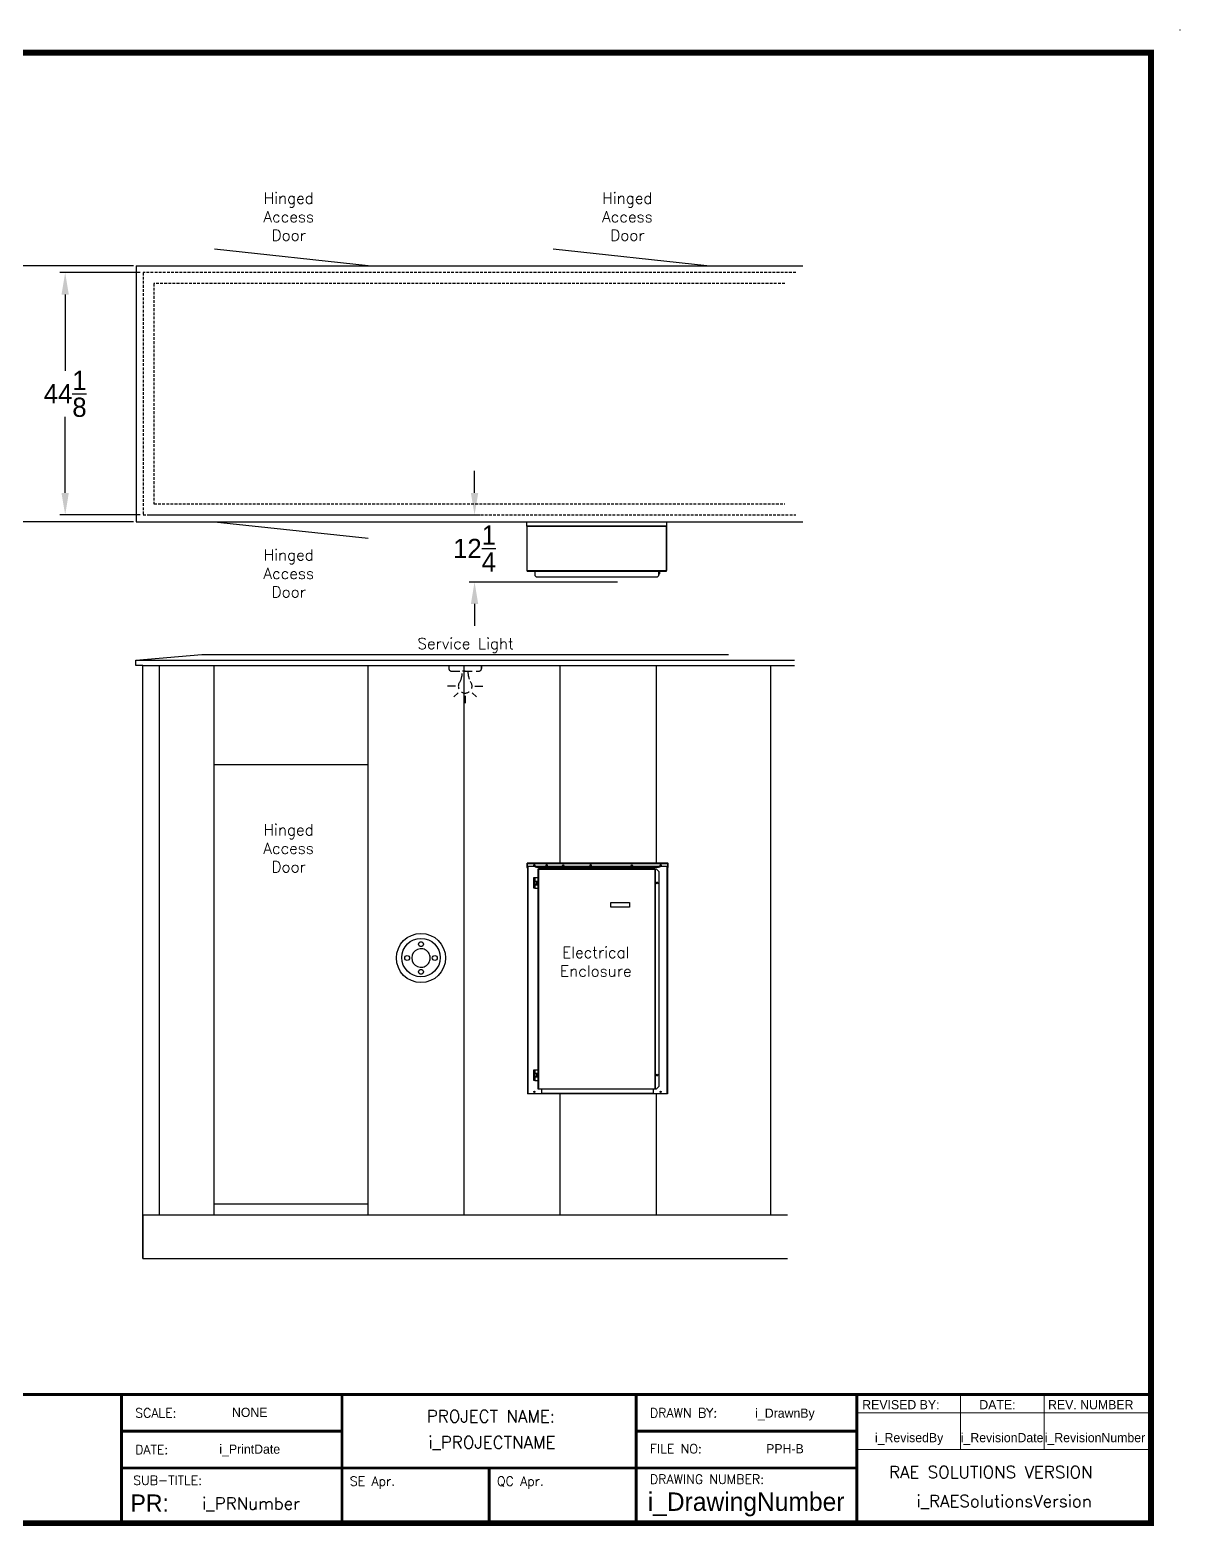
# Model space of a CAD drawing. Header units: inches. Extents: x 2163 to 2605, y 1222 to 1501.
# Drawn here: x 2395.3 to 2604.7, y 1228.3 to 1500.7 of the extents above; entities that cross this region are included whole.
import ezdxf
from ezdxf.enums import TextEntityAlignment as Align

# ---------------------------------------------------------------- set-up
doc = ezdxf.new("R2010")
doc.units = ezdxf.units.IN
doc.header["$MEASUREMENT"] = 0
doc.header["$PDSIZE"] = -1
doc.linetypes.add('HIDDENX2', pattern=[0.75, 0.5, -0.25])
doc.styles.add('SIMPLEX', font='SIMPLEX')
doc.styles.add('TCF_DIMENSION', font='simplex.shx')
doc.dimstyles.new('General Dimension', dxfattribs={"dimtxt": 3.5, "dimasz": 4, "dimexe": 1, "dimexo": 0.5, "dimgap": 0.09, "dimtad": 0, "dimtih": 1, "dimtoh": 1, "dimdec": 3, "dimzin": 0, "dimdsep": 46, "dimlunit": 5, "dimtxsty": 'Standard', "dimcen": 0.09, "dimadec": 0, "dimazin": 0, "dimtfac": 1, "dimtdec": 3, "dimtofl": 0, "dimtmove": 0, "dimatfit": 3, "dimfxl": 1, "dimtolj": 1, "dimtzin": 0, "dimarcsym": 0})

# ---------------------------------------------------------------- blocks, each defined once
blk = doc.blocks.new('*D48')
at = {"color": 0, "lineweight": -2}
for p, q in [((2476.22, 1416.4), (2476.22, 1420.4)), ((2417.16, 1412.4), (2477.22, 1412.4)), ((2502.25, 1400.18), (2475.22, 1400.18)), ((2476.22, 1396.18), (2476.22, 1392.18))]:
    blk.add_line(p, q, dxfattribs=at)
at = {"color": 0}
for points in [[(2475.55, 1416.4), (2476.89, 1416.4), (2476.22, 1412.4)], [(2475.55, 1396.18), (2476.89, 1396.18), (2476.22, 1400.18)]]:
    blk.add_solid(points, dxfattribs=at)
at = {"layer": 'Defpoints', "color": 0}
for p in [(2416.66, 1412.4), (2476.22, 1400.18), (2502.75, 1400.18)]:
    blk.add_point(p, dxfattribs=at)
at = {"color": 0, "insert": (2476.22, 1406.29), "char_height": 3.5, "attachment_point": 5}
blk.add_mtext('\\A1;12{\\H1x;\\S1/4;}', dxfattribs=at)
blk = doc.blocks.new('*D49')
at = {"color": 0, "lineweight": -2}
for p, q in [((2415.35, 1456.52), (2400.68, 1456.52)), ((2401.68, 1452.52), (2401.68, 1438.63)), ((2401.68, 1416.4), (2401.68, 1430.29)), ((2415.35, 1412.4), (2400.68, 1412.4))]:
    blk.add_line(p, q, dxfattribs=at)
at = {"color": 0}
for points in [[(2401.01, 1452.52), (2402.34, 1452.52), (2401.68, 1456.52)], [(2401.01, 1416.4), (2402.34, 1416.4), (2401.68, 1412.4)]]:
    blk.add_solid(points, dxfattribs=at)
at = {"layer": 'Defpoints', "color": 0}
for p in [(2415.85, 1456.52), (2401.68, 1412.4), (2415.85, 1412.4)]:
    blk.add_point(p, dxfattribs=at)
at = {"color": 0, "insert": (2401.68, 1434.46), "char_height": 3.5, "attachment_point": 5}
blk.add_mtext('\\A1;44{\\H1x;\\S1/8;}', dxfattribs=at)
blk = doc.blocks.new('*D50')
at = {"color": 0, "lineweight": -2}
for p, q in [((2414.1, 1457.77), (2385.29, 1457.77)), ((2386.29, 1453.77), (2386.29, 1438.63)), ((2386.29, 1415.15), (2386.29, 1430.29)), ((2414.1, 1411.15), (2385.29, 1411.15))]:
    blk.add_line(p, q, dxfattribs=at)
at = {"color": 0}
for points in [[(2385.63, 1453.77), (2386.96, 1453.77), (2386.29, 1457.77)], [(2385.63, 1415.15), (2386.96, 1415.15), (2386.29, 1411.15)]]:
    blk.add_solid(points, dxfattribs=at)
at = {"layer": 'Defpoints', "color": 0}
for p in [(2414.6, 1457.77), (2386.29, 1411.15), (2414.6, 1411.15)]:
    blk.add_point(p, dxfattribs=at)
at = {"color": 0, "insert": (2386.29, 1434.46), "char_height": 3.5, "attachment_point": 5}
blk.add_mtext('\\A1;46{\\H1x;\\S5/8;}', dxfattribs=at)

msp = doc.modelspace()

# ---------------------------------------------------------------- linework, layer by layer
at = {"color": 0}
for p, q in [((2456.8514, 1457.7727), (2428.8514, 1460.7727)), ((2518.5155, 1457.7727), (2490.5155, 1460.7727)), ((2414.6014, 1457.7727), (2414.6014, 1411.1477)), ((2414.6014, 1457.7727), (2535.9764, 1457.7727)), ((2414.6014, 1411.1477), (2535.9764, 1411.1477)), ((2428.8514, 1411.1477), (2456.8514, 1408.1477)), ((2485.7488, 1410.322), (2485.7488, 1411.1477)), ((2511.2176, 1410.322), (2511.2176, 1411.1477)), ((2414.5745, 1385.9578), (2426.5745, 1386.9578)), ((2414.5745, 1385.9578), (2426.5745, 1386.9578)), ((2426.5745, 1386.9578), (2522.4495, 1386.9578)), ((2414.5745, 1384.9578), (2414.5745, 1385.9578)), ((2414.5745, 1385.9578), (2426.5745, 1385.9578)), ((2414.5745, 1384.9578), (2414.5745, 1385.9578)), ((2414.5745, 1385.9578), (2534.4495, 1385.9578)), ((2414.5745, 1385.9578), (2426.5745, 1385.9578)), ((2415.8245, 1384.9578), (2414.5745, 1384.9578)), ((2415.8245, 1384.9578), (2414.5745, 1384.9578)), ((2415.8245, 1276.9578), (2415.8245, 1384.9578)), ((2415.8245, 1278.9578), (2415.8245, 1384.9578)), ((2415.8245, 1384.9578), (2534.4495, 1384.9578)), ((2418.8245, 1284.9578), (2418.8245, 1384.9578)), ((2418.8245, 1284.9578), (2418.8245, 1384.9578)), ((2428.8245, 1284.9578), (2428.8245, 1384.9578)), ((2428.8245, 1284.9578), (2428.8245, 1384.9578)), ((2456.8245, 1284.9578), (2456.8245, 1384.9578)), ((2456.8245, 1284.9578), (2456.8245, 1384.9578)), ((2474.3245, 1284.9578), (2474.3245, 1384.9578)), ((2474.3245, 1284.9578), (2474.3245, 1384.9578)), ((2491.8245, 1348.9578), (2491.8245, 1384.9578)), ((2491.8245, 1348.9578), (2491.8245, 1384.9578)), ((2509.3245, 1348.9578), (2509.3245, 1384.9578)), ((2509.3245, 1348.9578), (2509.3245, 1384.9578)), ((2530.1995, 1284.9578), (2530.1995, 1384.9578)), ((2428.8245, 1366.9578), (2456.8245, 1366.9578)), ((2428.8245, 1366.9578), (2456.8245, 1366.9578)), ((2491.8245, 1284.9578), (2491.8245, 1306.9578)), ((2509.3245, 1284.9578), (2509.3245, 1306.9578)), ((2509.3245, 1284.9578), (2509.3245, 1306.9578)), ((2491.8245, 1284.9578), (2491.8245, 1294.9578)), ((2428.8245, 1286.9578), (2456.8245, 1286.9578))]:
    msp.add_line(p, q, dxfattribs=at)
at = {"color": 0, "linetype": 'HIDDENX2'}
for p, q in [((2415.8514, 1456.5227), (2415.8514, 1412.3977)), ((2534.7264, 1456.5227), (2415.8514, 1456.5227)), ((2415.8514, 1456.5227), (2415.8514, 1412.3977)), ((2534.7264, 1456.5227), (2415.8514, 1456.5227)), ((2417.8514, 1454.5227), (2417.8514, 1414.3977)), ((2532.7264, 1454.5227), (2417.8514, 1454.5227)), ((2417.8514, 1454.5227), (2417.8514, 1414.3977)), ((2532.7264, 1454.5227), (2417.8514, 1454.5227)), ((2417.8514, 1414.3977), (2532.7264, 1414.3977)), ((2417.8514, 1414.3977), (2532.7264, 1414.3977)), ((2415.8514, 1412.3977), (2534.7264, 1412.3977)), ((2415.8514, 1412.3977), (2534.7264, 1412.3977)), ((2451.8514, 1412.3977), (2452.8514, 1412.3977)), ((2451.8514, 1412.3977), (2452.8514, 1412.3977))]:
    msp.add_line(p, q, dxfattribs=at)
at = {"color": 0, "linetype": 'Continuous'}
for p, q in [((2485.8245, 1410.322), (2485.7488, 1410.322)), ((2485.7488, 1410.322), (2485.7488, 1402.2547)), ((2485.8245, 1410.322), (2485.7488, 1410.322)), ((2485.7488, 1410.322), (2485.7488, 1402.2547)), ((2485.8245, 1410.3977), (2511.1419, 1410.3977)), ((2485.8245, 1410.322), (2485.8245, 1410.3977)), ((2485.8245, 1410.3977), (2511.1419, 1410.3977)), ((2485.8245, 1410.322), (2485.8245, 1410.3977)), ((2485.8245, 1410.322), (2511.1419, 1410.322)), ((2485.8245, 1402.2547), (2485.8245, 1410.322)), ((2485.8245, 1410.322), (2511.1419, 1410.322)), ((2485.8245, 1402.2547), (2485.8245, 1410.322)), ((2511.1419, 1402.2547), (2511.1419, 1410.322)), ((2511.1419, 1402.2547), (2511.1419, 1410.322)), ((2511.2176, 1402.2547), (2511.2176, 1410.322)), ((2511.2176, 1402.2547), (2511.2176, 1410.322)), ((2485.7488, 1402.2547), (2485.8245, 1402.2547)), ((2485.7488, 1402.2547), (2485.8245, 1402.2547)), ((2485.8245, 1402.2547), (2511.1419, 1402.2547)), ((2485.8245, 1402.179), (2485.8245, 1402.2547)), ((2485.8245, 1402.2547), (2511.1419, 1402.2547)), ((2485.8245, 1402.179), (2485.8245, 1402.2547)), ((2485.8245, 1402.179), (2511.1419, 1402.179)), ((2485.8245, 1402.179), (2511.1419, 1402.179)), ((2487.262, 1402.178), (2487.262, 1402.179)), ((2487.262, 1402.178), (2487.262, 1402.179)), ((2509.7044, 1402.178), (2487.262, 1402.178)), ((2487.262, 1401.2826), (2487.262, 1402.178)), ((2509.7044, 1402.178), (2487.262, 1402.178)), ((2487.262, 1401.2826), (2487.262, 1402.178)), ((2487.262, 1401.2826), (2487.515, 1401.0328)), ((2487.262, 1401.2826), (2487.515, 1401.0328)), ((2509.4514, 1401.0328), (2487.515, 1401.0328)), ((2509.4514, 1401.0328), (2487.515, 1401.0328)), ((2509.4514, 1401.0328), (2509.7044, 1401.2826)), ((2509.4514, 1401.0328), (2509.7044, 1401.2826)), ((2509.7044, 1402.179), (2509.7044, 1402.178)), ((2509.7044, 1402.179), (2509.7044, 1402.178)), ((2509.7044, 1402.178), (2509.7044, 1401.2826)), ((2509.7044, 1402.178), (2509.7044, 1401.2826)), ((2509.7985, 1401.5633), (2509.7044, 1401.5633)), ((2509.7985, 1401.5633), (2509.7044, 1401.5633)), ((2509.9235, 1401.6883), (2509.7985, 1401.5633)), ((2509.9235, 1401.6883), (2509.7985, 1401.5633)), ((2509.8129, 1402.179), (2509.9235, 1402.0683)), ((2509.8129, 1402.179), (2509.9235, 1402.0683)), ((2509.9235, 1402.0683), (2509.9235, 1402.179)), ((2509.9235, 1402.0683), (2509.9235, 1402.179)), ((2509.9235, 1402.0683), (2509.9235, 1401.6883)), ((2509.9235, 1402.0683), (2509.9235, 1401.6883)), ((2511.1419, 1402.2547), (2511.2176, 1402.2547)), ((2511.1419, 1402.179), (2511.1419, 1402.2547)), ((2511.1419, 1402.2547), (2511.2176, 1402.2547)), ((2511.1419, 1402.179), (2511.1419, 1402.2547)), ((2485.8235, 1348.8821), (2485.7488, 1348.8821)), ((2485.7488, 1348.8821), (2485.7488, 1348.2078)), ((2485.8235, 1348.8821), (2485.7488, 1348.8821)), ((2485.7488, 1348.8821), (2485.7488, 1348.2078)), ((2485.8235, 1348.8821), (2485.8235, 1348.2078)), ((2485.8235, 1348.8821), (2485.8235, 1348.2078)), ((2511.3919, 1348.9578), (2485.8245, 1348.9578)), ((2485.8245, 1348.8821), (2485.8245, 1348.9578)), ((2511.3919, 1348.9578), (2485.8245, 1348.9578)), ((2485.8245, 1348.8821), (2485.8245, 1348.9578)), ((2511.3919, 1348.8821), (2485.8245, 1348.8821)), ((2485.8245, 1348.345), (2485.8245, 1348.8821)), ((2511.3919, 1348.8821), (2485.8245, 1348.8821)), ((2485.8245, 1348.345), (2485.8245, 1348.8821)), ((2511.3919, 1348.8821), (2511.3919, 1348.9578)), ((2511.3919, 1348.8821), (2511.3919, 1348.9578)), ((2511.3919, 1348.345), (2511.3919, 1348.8821)), ((2511.3919, 1348.345), (2511.3919, 1348.8821)), ((2511.3929, 1348.8821), (2511.4676, 1348.8821)), ((2511.3929, 1348.2078), (2511.3929, 1348.8821)), ((2511.3929, 1348.8821), (2511.4676, 1348.8821)), ((2511.3929, 1348.2078), (2511.3929, 1348.8821)), ((2511.4676, 1348.2078), (2511.4676, 1348.8821)), ((2511.4676, 1348.2078), (2511.4676, 1348.8821)), ((2485.7488, 1348.2078), (2485.8235, 1348.2078)), ((2485.7488, 1348.2078), (2485.8235, 1348.2078)), ((2487.262, 1348.345), (2485.8245, 1348.345)), ((2485.8245, 1348.345), (2485.8245, 1348.2078)), ((2487.262, 1348.345), (2485.8245, 1348.345)), ((2485.8245, 1348.345), (2485.8245, 1348.2078)), ((2485.8582, 1348.2078), (2485.8245, 1348.2078)), ((2485.8582, 1348.2078), (2485.8245, 1348.2078)), ((2485.8582, 1348.345), (2485.8582, 1306.9578)), ((2485.8582, 1348.345), (2485.8582, 1306.9578)), ((2485.9339, 1348.345), (2485.9339, 1306.9578)), ((2485.9339, 1348.345), (2485.9339, 1306.9578)), ((2487.0429, 1345.7254), (2487.0429, 1346.3554)), ((2487.0429, 1346.3554), (2487.1679, 1346.3554)), ((2487.0429, 1345.7254), (2487.0429, 1346.3554)), ((2487.0429, 1346.3554), (2487.1679, 1346.3554)), ((2487.1679, 1346.3554), (2487.1679, 1345.7254)), ((2487.1679, 1346.3554), (2487.7679, 1346.3554)), ((2487.1679, 1346.3554), (2487.1679, 1345.7254)), ((2487.1679, 1346.3554), (2487.7679, 1346.3554)), ((2509.9544, 1348.345), (2487.262, 1348.345)), ((2487.262, 1348.345), (2487.262, 1348.344)), ((2509.9544, 1348.345), (2487.262, 1348.345)), ((2487.262, 1348.345), (2487.262, 1348.344)), ((2487.262, 1348.344), (2487.262, 1348.3049)), ((2487.262, 1348.344), (2509.9544, 1348.344)), ((2487.262, 1348.344), (2487.262, 1348.3049)), ((2487.262, 1348.344), (2509.9544, 1348.344)), ((2487.515, 1348.294), (2487.262, 1348.3049)), ((2487.262, 1348.3049), (2487.262, 1348.2303)), ((2487.515, 1348.294), (2487.262, 1348.3049)), ((2487.262, 1348.3049), (2487.262, 1348.2303)), ((2487.515, 1348.2194), (2487.262, 1348.2303)), ((2487.515, 1348.2194), (2487.262, 1348.2303)), ((2487.515, 1348.294), (2509.7014, 1348.294)), ((2487.515, 1348.294), (2487.515, 1348.2194)), ((2487.515, 1348.294), (2509.7014, 1348.294)), ((2487.515, 1348.294), (2487.515, 1348.2194)), ((2487.515, 1348.2194), (2509.7014, 1348.2194)), ((2487.515, 1348.2194), (2509.7014, 1348.2194)), ((2487.7679, 1347.9072), (2487.7679, 1307.8711)), ((2487.7679, 1347.9072), (2487.8436, 1347.9072)), ((2487.7679, 1347.9072), (2487.7679, 1307.8711)), ((2487.7679, 1347.9072), (2487.8436, 1347.9072)), ((2487.8436, 1347.9829), (2509.0291, 1347.9829)), ((2487.8436, 1347.9072), (2487.8436, 1347.9829)), ((2487.8436, 1347.9829), (2509.0291, 1347.9829)), ((2487.8436, 1347.9072), (2487.8436, 1347.9829)), ((2487.8436, 1347.9072), (2487.8436, 1307.8711)), ((2487.8436, 1347.9072), (2509.0291, 1347.9072)), ((2487.8436, 1347.9072), (2487.8436, 1307.8711)), ((2487.8436, 1347.9072), (2509.0291, 1347.9072)), ((2488.4075, 1348.2194), (2488.4075, 1347.9829)), ((2488.4075, 1348.2194), (2488.4075, 1347.9829)), ((2508.8089, 1347.9829), (2508.8089, 1348.2194)), ((2508.8089, 1347.9829), (2508.8089, 1348.2194)), ((2509.0291, 1347.9829), (2509.0291, 1347.9072)), ((2509.0291, 1347.9829), (2509.0291, 1347.9072)), ((2509.0291, 1347.9072), (2509.0291, 1307.8711)), ((2509.0291, 1347.9072), (2509.1048, 1347.9072)), ((2509.0291, 1347.9072), (2509.0291, 1307.8711)), ((2509.0291, 1347.9072), (2509.1048, 1347.9072)), ((2509.1048, 1347.9072), (2509.1048, 1307.8711)), ((2509.1058, 1347.9072), (2509.1048, 1347.9072)), ((2509.1048, 1347.9072), (2509.1048, 1307.8711)), ((2509.1058, 1347.9072), (2509.1048, 1347.9072)), ((2509.1058, 1307.8711), (2509.1058, 1347.9072)), ((2509.3426, 1347.9072), (2509.1058, 1347.9072)), ((2509.1058, 1307.8711), (2509.1058, 1347.9072)), ((2509.3426, 1347.9072), (2509.1058, 1347.9072)), ((2509.3426, 1347.9072), (2509.8426, 1347.4072)), ((2509.3426, 1347.9072), (2509.8426, 1347.4072)), ((2509.9544, 1348.3049), (2509.7014, 1348.294)), ((2509.9544, 1348.3049), (2509.7014, 1348.294)), ((2509.7014, 1348.294), (2509.7014, 1348.2194)), ((2509.7014, 1348.294), (2509.7014, 1348.2194)), ((2509.9544, 1348.2303), (2509.7014, 1348.2194)), ((2509.9544, 1348.2303), (2509.7014, 1348.2194)), ((2509.8426, 1308.3711), (2509.8426, 1347.4072)), ((2509.8426, 1308.3711), (2509.8426, 1347.4072)), ((2509.9544, 1348.344), (2509.9544, 1348.345)), ((2511.3919, 1348.345), (2509.9544, 1348.345)), ((2509.9544, 1348.344), (2509.9544, 1348.345)), ((2511.3919, 1348.345), (2509.9544, 1348.345)), ((2509.9544, 1348.3049), (2509.9544, 1348.344)), ((2509.9544, 1348.3049), (2509.9544, 1348.344)), ((2509.9544, 1348.3049), (2509.9544, 1348.2303)), ((2509.9544, 1348.3049), (2509.9544, 1348.2303)), ((2511.2825, 1306.9578), (2511.2825, 1348.345)), ((2511.2825, 1306.9578), (2511.2825, 1348.345)), ((2511.3582, 1348.345), (2511.3582, 1306.9578)), ((2511.3582, 1348.345), (2511.3582, 1306.9578)), ((2511.3919, 1348.2078), (2511.3582, 1348.2078)), ((2511.3919, 1348.2078), (2511.3582, 1348.2078)), ((2511.3919, 1348.345), (2511.3919, 1348.2078)), ((2511.3919, 1348.345), (2511.3919, 1348.2078)), ((2511.4676, 1348.2078), (2511.3929, 1348.2078)), ((2511.4676, 1348.2078), (2511.3929, 1348.2078)), ((2487.1679, 1345.7254), (2487.0429, 1345.7254)), ((2487.1679, 1345.7254), (2487.0429, 1345.7254)), ((2487.0429, 1345.0742), (2487.0429, 1345.7042)), ((2487.0429, 1345.7042), (2487.1679, 1345.7042)), ((2487.0429, 1345.0742), (2487.0429, 1345.7042)), ((2487.0429, 1345.7042), (2487.1679, 1345.7042)), ((2487.1679, 1345.0742), (2487.0429, 1345.0742)), ((2487.1679, 1345.0742), (2487.0429, 1345.0742)), ((2487.0429, 1344.4229), (2487.0429, 1345.0529)), ((2487.0429, 1345.0529), (2487.1679, 1345.0529)), ((2487.0429, 1344.4229), (2487.0429, 1345.0529)), ((2487.0429, 1345.0529), (2487.1679, 1345.0529)), ((2487.1679, 1344.4229), (2487.0429, 1344.4229)), ((2487.1679, 1344.4229), (2487.0429, 1344.4229)), ((2487.1679, 1345.7254), (2487.7679, 1345.7254)), ((2487.1679, 1345.7254), (2487.7679, 1345.7254)), ((2487.1679, 1345.7042), (2487.1679, 1345.0742)), ((2487.1679, 1345.7042), (2487.5479, 1345.7042)), ((2487.1679, 1345.7042), (2487.1679, 1345.0742)), ((2487.1679, 1345.7042), (2487.5479, 1345.7042)), ((2487.5479, 1345.0742), (2487.1679, 1345.0742)), ((2487.5479, 1345.0742), (2487.1679, 1345.0742)), ((2487.1679, 1345.0529), (2487.1679, 1344.4229)), ((2487.1679, 1345.0529), (2487.7679, 1345.0529)), ((2487.1679, 1345.0529), (2487.1679, 1344.4229)), ((2487.1679, 1345.0529), (2487.7679, 1345.0529)), ((2487.1679, 1344.4229), (2487.7679, 1344.4229)), ((2487.1679, 1344.4229), (2487.7679, 1344.4229)), ((2487.2004, 1345.7254), (2487.2004, 1345.7042)), ((2487.2004, 1345.7254), (2487.2004, 1345.7042)), ((2487.2004, 1345.0742), (2487.2004, 1345.0529)), ((2487.2004, 1345.0742), (2487.2004, 1345.0529)), ((2487.5154, 1345.7042), (2487.5154, 1345.7254)), ((2487.5154, 1345.7042), (2487.5154, 1345.7254)), ((2487.5154, 1345.0529), (2487.5154, 1345.0742)), ((2487.5154, 1345.0529), (2487.5154, 1345.0742)), ((2487.5479, 1345.0742), (2487.5479, 1345.7042)), ((2487.5479, 1345.7042), (2487.6729, 1345.7042)), ((2487.5479, 1345.0742), (2487.5479, 1345.7042)), ((2487.5479, 1345.7042), (2487.6729, 1345.7042)), ((2487.6729, 1345.0742), (2487.5479, 1345.0742)), ((2487.6729, 1345.0742), (2487.5479, 1345.0742)), ((2487.6729, 1345.7042), (2487.6729, 1345.0742)), ((2487.6729, 1345.7042), (2487.6729, 1345.0742)), ((2487.0429, 1310.7254), (2487.0429, 1311.3554)), ((2487.0429, 1311.3554), (2487.1679, 1311.3554)), ((2487.0429, 1310.7254), (2487.0429, 1311.3554)), ((2487.0429, 1311.3554), (2487.1679, 1311.3554)), ((2487.1679, 1310.7254), (2487.0429, 1310.7254)), ((2487.1679, 1310.7254), (2487.0429, 1310.7254)), ((2487.0429, 1310.0742), (2487.0429, 1310.7042)), ((2487.0429, 1310.7042), (2487.1679, 1310.7042)), ((2487.0429, 1310.0742), (2487.0429, 1310.7042)), ((2487.0429, 1310.7042), (2487.1679, 1310.7042)), ((2487.1679, 1311.3554), (2487.1679, 1310.7254)), ((2487.1679, 1311.3554), (2487.7679, 1311.3554)), ((2487.1679, 1311.3554), (2487.1679, 1310.7254)), ((2487.1679, 1311.3554), (2487.7679, 1311.3554)), ((2487.1679, 1310.7254), (2487.7679, 1310.7254)), ((2487.1679, 1310.7254), (2487.7679, 1310.7254)), ((2487.1679, 1310.7042), (2487.1679, 1310.0742)), ((2487.1679, 1310.7042), (2487.5479, 1310.7042)), ((2487.1679, 1310.7042), (2487.1679, 1310.0742)), ((2487.1679, 1310.7042), (2487.5479, 1310.7042)), ((2487.2004, 1310.7254), (2487.2004, 1310.7042)), ((2487.2004, 1310.7254), (2487.2004, 1310.7042)), ((2487.5154, 1310.7042), (2487.5154, 1310.7254)), ((2487.5154, 1310.7042), (2487.5154, 1310.7254)), ((2487.5479, 1310.0742), (2487.5479, 1310.7042)), ((2487.5479, 1310.7042), (2487.6729, 1310.7042)), ((2487.5479, 1310.0742), (2487.5479, 1310.7042)), ((2487.5479, 1310.7042), (2487.6729, 1310.7042)), ((2487.6729, 1310.7042), (2487.6729, 1310.0742)), ((2487.6729, 1310.7042), (2487.6729, 1310.0742)), ((2487.1679, 1310.0742), (2487.0429, 1310.0742)), ((2487.1679, 1310.0742), (2487.0429, 1310.0742)), ((2487.0429, 1309.4229), (2487.0429, 1310.0529)), ((2487.0429, 1310.0529), (2487.1679, 1310.0529)), ((2487.0429, 1309.4229), (2487.0429, 1310.0529)), ((2487.0429, 1310.0529), (2487.1679, 1310.0529)), ((2487.1679, 1309.4229), (2487.0429, 1309.4229)), ((2487.1679, 1309.4229), (2487.0429, 1309.4229)), ((2487.5479, 1310.0742), (2487.1679, 1310.0742)), ((2487.5479, 1310.0742), (2487.1679, 1310.0742)), ((2487.1679, 1310.0529), (2487.1679, 1309.4229)), ((2487.1679, 1310.0529), (2487.7679, 1310.0529)), ((2487.1679, 1310.0529), (2487.1679, 1309.4229)), ((2487.1679, 1310.0529), (2487.7679, 1310.0529)), ((2487.1679, 1309.4229), (2487.7679, 1309.4229)), ((2487.1679, 1309.4229), (2487.7679, 1309.4229)), ((2487.2004, 1310.0742), (2487.2004, 1310.0529)), ((2487.2004, 1310.0742), (2487.2004, 1310.0529)), ((2487.5154, 1310.0529), (2487.5154, 1310.0742)), ((2487.5154, 1310.0529), (2487.5154, 1310.0742)), ((2487.6729, 1310.0742), (2487.5479, 1310.0742)), ((2487.6729, 1310.0742), (2487.5479, 1310.0742)), ((2487.7679, 1307.8711), (2487.8436, 1307.8711)), ((2487.7679, 1307.8711), (2487.8436, 1307.8711)), ((2487.8436, 1307.8711), (2509.0291, 1307.8711)), ((2487.8436, 1307.7954), (2487.8436, 1307.8711)), ((2487.8436, 1307.8711), (2509.0291, 1307.8711)), ((2487.8436, 1307.7954), (2487.8436, 1307.8711)), ((2509.0291, 1307.8711), (2509.1048, 1307.8711)), ((2509.0291, 1307.8711), (2509.0291, 1307.7954)), ((2509.0291, 1307.8711), (2509.1048, 1307.8711)), ((2509.0291, 1307.8711), (2509.0291, 1307.7954)), ((2509.1048, 1307.8711), (2509.1058, 1307.8711)), ((2509.1048, 1307.8711), (2509.1058, 1307.8711)), ((2509.1058, 1307.8711), (2509.3426, 1307.8711)), ((2509.1058, 1307.8711), (2509.3426, 1307.8711)), ((2509.8426, 1308.3711), (2509.3426, 1307.8711)), ((2509.8426, 1308.3711), (2509.3426, 1307.8711)), ((2485.9339, 1306.9578), (2485.8582, 1306.9578)), ((2485.9339, 1306.9578), (2485.8582, 1306.9578)), ((2488.4075, 1306.9578), (2485.9339, 1306.9578)), ((2488.4075, 1306.9578), (2485.9339, 1306.9578)), ((2509.0291, 1307.7954), (2487.8436, 1307.7954)), ((2509.0291, 1307.7954), (2487.8436, 1307.7954)), ((2488.4075, 1307.7954), (2488.4075, 1306.9578)), ((2488.4075, 1307.7954), (2488.4075, 1306.9578)), ((2508.8089, 1307.0335), (2488.4075, 1307.0335)), ((2508.8089, 1307.0335), (2488.4075, 1307.0335)), ((2508.8089, 1306.9578), (2488.4075, 1306.9578)), ((2508.8089, 1306.9578), (2488.4075, 1306.9578)), ((2508.8089, 1306.9578), (2508.8089, 1307.7954)), ((2508.8089, 1306.9578), (2508.8089, 1307.7954)), ((2511.2825, 1306.9578), (2508.8089, 1306.9578)), ((2511.2825, 1306.9578), (2508.8089, 1306.9578)), ((2511.3582, 1306.9578), (2511.2825, 1306.9578)), ((2511.3582, 1306.9578), (2511.2825, 1306.9578)), ((2415.8245, 1284.9578), (2533.1995, 1284.9578)), ((2415.8245, 1284.9578), (2415.8245, 1276.9578)), ((2415.8245, 1284.9578), (2533.1995, 1284.9578)), ((2415.8245, 1284.9578), (2415.8245, 1276.9578)), ((2415.8245, 1276.9578), (2533.1995, 1276.9578)), ((2415.8245, 1276.9578), (2533.1995, 1276.9578))]:
    msp.add_line(p, q, dxfattribs=at)
at = {"color": 0, "linetype": 'HIDDENX2', "ltscale": 3}
for p, q in [((2471.512, 1384.9578), (2471.512, 1384.4578)), ((2477.512, 1384.4578), (2477.512, 1384.9578)), ((2477.512, 1384.9578), (2477.512, 1384.4578)), ((2472.012, 1383.9578), (2477.012, 1383.9578)), ((2474.512, 1383.9578), (2474.012, 1383.9578)), ((2472.7694, 1381.2078), (2471.2173, 1381.2078)), ((2473.24, 1380.0168), (2472.4544, 1379.2813)), ((2474.512, 1379.4652), (2474.512, 1378.1048)), ((2475.7841, 1380.0168), (2476.5696, 1379.2813)), ((2476.2546, 1381.2078), (2477.8067, 1381.2078))]:
    msp.add_line(p, q, dxfattribs=at)
at = {"color": 0, "linetype": 'Continuous', "lineweight": 20}
for p, q in [((2411.9125, 1252.2228), (2545.8156, 1252.2228)), ((2411.9125, 1228.7897), (2411.9125, 1252.2228)), ((2452.0835, 1252.2228), (2452.0835, 1228.7897)), ((2505.6447, 1252.2228), (2505.6447, 1238.8325)), ((2545.8156, 1252.2228), (2545.8156, 1228.7897)), ((2545.8156, 1252.2228), (2599.3769, 1252.2228)), ((2545.8156, 1252.2228), (2545.8156, 1248.8752)), ((2564.7143, 1252.2228), (2564.7143, 1242.18)), ((2579.9342, 1252.2228), (2579.9342, 1242.18)), ((2545.8156, 1248.8752), (2599.3769, 1248.8752)), ((2452.0835, 1245.5276), (2411.9125, 1245.5276)), ((2505.6447, 1245.5276), (2545.8156, 1245.5276)), ((2505.6447, 1238.8325), (2505.6447, 1245.5276)), ((2545.8156, 1242.18), (2599.3769, 1242.18)), ((2545.8156, 1238.8325), (2411.9125, 1238.8325)), ((2478.8641, 1238.8325), (2478.8641, 1228.7897)), ((2505.6447, 1238.8325), (2505.6447, 1228.7897))]:
    msp.add_line(p, q, dxfattribs=at)
for points, const_width in [([(2170.8869, 1228.7897), (2599.3769, 1228.7897), (2599.3769, 1496.596), (2170.8869, 1496.596), (2170.8869, 1228.7897)], 1.0712), ([(2599.3769, 1252.2228), (2278.0094, 1252.2228), (2278.0094, 1228.7897)], 0.5356), ([(2411.9125, 1252.2228), (2411.9125, 1228.7897)], 0.5356), ([(2452.0835, 1252.2228), (2452.0835, 1228.7897)], 0.5356), ([(2505.6447, 1252.2228), (2505.6447, 1228.7897)], 0.5356), ([(2545.8156, 1228.7897), (2545.8156, 1252.2228), (2599.3769, 1252.2228)], 0.5356), ([(2452.0835, 1245.5276), (2411.9125, 1245.5276)], 0.5356), ([(2545.8156, 1245.5276), (2505.6447, 1245.5276), (2505.6447, 1228.7897)], 0.5356), ([(2545.8156, 1238.8325), (2411.9125, 1238.8325)], 0.5356), ([(2478.8641, 1238.8325), (2478.8641, 1228.7897)], 0.5356)]:
    msp.add_lwpolyline(points, dxfattribs=dict(at, const_width=const_width))
at = {"color": 0}
msp.add_lwpolyline([(2501.0465, 1341.8407), (2504.4594, 1341.8407), (2504.4594, 1340.9876), (2501.0465, 1340.9876)], close=True, dxfattribs=at)
at = {"color": 0, "linetype": 'Continuous'}
for centre, radius in [((2487.1082, 1348.5828), 0.0995), ((2487.1082, 1348.5828), 0.0995), ((2489.3582, 1348.5828), 0.0995), ((2489.3582, 1348.5828), 0.0995), ((2492.3582, 1348.5828), 0.0995), ((2492.3582, 1348.5828), 0.0995), ((2497.3582, 1348.5828), 0.0995), ((2497.3582, 1348.5828), 0.0995), ((2504.8582, 1348.5828), 0.0995), ((2504.8582, 1348.5828), 0.0995), ((2510.1082, 1348.5828), 0.0995), ((2510.1082, 1348.5828), 0.0995), ((2509.4808, 1345.3892), 0.1563), ((2509.4808, 1345.3892), 0.1563), ((2466.4647, 1331.7878), 3.5), ((2466.4647, 1331.7878), 3.5), ((2466.4647, 1334.2215), 0.4457), ((2466.4647, 1334.2215), 0.4457), ((2463.951, 1331.7078), 0.4457), ((2463.951, 1331.7078), 0.4457), ((2468.9785, 1331.7078), 0.4457), ((2468.9785, 1331.7078), 0.4457), ((2466.4647, 1329.194), 0.4457), ((2466.4647, 1329.194), 0.4457), ((2509.4808, 1310.3892), 0.1563), ((2509.4808, 1310.3892), 0.1563), ((2487.1082, 1307.3328), 0.0995), ((2487.1082, 1307.3328), 0.0995), ((2510.1082, 1307.3328), 0.0995), ((2510.1082, 1307.3328), 0.0995)]:
    msp.add_circle(centre, radius, dxfattribs=at)
at = {"color": 0}
msp.add_circle((2466.4647, 1331.7078), 4.4665, dxfattribs=at)
at = {"color": 0, "linetype": 'HIDDENX2', "ltscale": 3}
for centre, radius, start, end in [((2472.012, 1384.4578), 0.5, 180, 270), ((2477.012, 1384.4578), 0.5, 270, 0), ((2474.512, 1381.2078), 1.25, 135, 45), ((2469.3059, 1383.9533), 4.7061, 336.697344, 0.054062), ((2479.7181, 1383.9533), 4.7061, 179.945938, 203.302656)]:
    msp.add_arc(centre, radius, start, end, dxfattribs=at)
at = {"color": 0, "linetype": 'Continuous'}
for centre, radius, start, end in [((2485.8245, 1348.8821), 0.0757, 90, 180), ((2485.8245, 1348.8821), 0.0757, 90, 180), ((2485.8245, 1348.8821), 0.001, 90, 180), ((2485.8245, 1348.8821), 0.001, 90, 180), ((2511.3919, 1348.8821), 0.0757, 0, 90), ((2511.3919, 1348.8821), 0.0757, 0, 90), ((2511.3919, 1348.8821), 0.001, 0, 90), ((2511.3919, 1348.8821), 0.001, 0, 90), ((2466.4647, 1331.7078), 1.6827, 338.212981, 180), ((2466.4647, 1331.7078), 1.6827, 338.212981, 180), ((2466.4647, 1331.7078), 1.6827, 180, 21.787019), ((2466.4647, 1331.7078), 1.6827, 180, 21.787019)]:
    msp.add_arc(centre, radius, start, end, dxfattribs=at)
at = {"color": 0, "linetype": 'Continuous', "lineweight": 20}
for p in [(2604.6868, 1500.7214), (2545.8156, 1228.7897)]:
    msp.add_point(p, dxfattribs=at)

# ---------------------------------------------------------------- texts
for s, height, p in [('REVISED BY:', 1.673789, (2546.8203, 1249.5244)), ('DATE:', 1.67379, (2568.1349, 1249.5244)), ('REV. NUMBER', 1.673789, (2580.6517, 1249.5244))]:
    msp.add_text(s, height=height, dxfattribs=at).set_placement(p)
at = {"color": 0, "linetype": 'Continuous', "lineweight": 20, "style": 'SIMPLEX'}
for s, height, p in [('SCALE:', 1.67379, (2414.4232, 1248.0383)), ('DRAWN BY:', 1.67379, (2508.1554, 1248.0383)), ('DATE:', 1.67379, (2414.4232, 1241.3431)), ('FILE NO:', 1.67379, (2508.1554, 1241.505)), ('SUB-TITLE:', 1.67379, (2414.0605, 1235.7525)), ('SE Apr.', 1.67379, (2453.5066, 1235.5969)), ('QC Apr.', 1.67379, (2480.2873, 1235.5969)), ('DRAWING NUMBER:', 1.673789, (2508.1554, 1235.9557)), ('RAE SOLUTIONS VERSION', 2.222792, (2551.6838, 1236.9678))]:
    msp.add_text(s, height=height, dxfattribs=at).set_placement(p)
at = {"color": 0, "linetype": 'Continuous', "lineweight": 20}
for s, height, p in [('NONE', 1.67379, (2435.2835, 1248.1267)), ('i_DrawnBy', 1.67379, (2532.7396, 1247.9832)), ('i_RevisedBy', 1.673789, (2555.3504, 1243.5227)), ('i_RevisionDate', 1.673789, (2572.2857, 1243.5227)), ('i_RevisionNumber', 1.673789, (2589.1885, 1243.5227)), ('i_PrintDate', 1.673789, (2435.2835, 1241.4316)), ('PPH-B', 1.67379, (2532.7396, 1241.5073)), ('i_DrawingNumber', 3.347578, (2525.669, 1231.0295))]:
    msp.add_text(s, height=height, dxfattribs=at).set_placement(p, align=Align.CENTER)
at = {"color": 0, "linetype": 'Continuous', "lineweight": 20, "style": 'SIMPLEX'}
for s, height, p in [('PROJECT NAME:', 2.222792, (2479.2003, 1247.1458)), ('i_PROJECTNAME', 2.222792, (2479.3693, 1242.3881)), ('i_PRNumber', 2.22279, (2435.5182, 1231.2558)), ('i_RAESolutionsVersion', 2.222792, (2572.6515, 1231.6863))]:
    msp.add_text(s, height=height, dxfattribs=at).set_placement(p, align=Align.CENTER)
at = {"color": 0, "linetype": 'Continuous', "lineweight": 20}
msp.add_text('PR:', height=3.13835, dxfattribs=at).set_placement((2420.5677, 1230.869), align=Align.RIGHT)
at = {"color": 0, "linetype": 'Continuous', "char_height": 2.025, "attachment_point": 8, "style": 'TCF_DIMENSION'}
for s, insert in [('Hinged\\PAccess\\PDoor', (2442.3935, 1462.3201)), ('Hinged\\PAccess\\PDoor', (2504.0576, 1462.3201)), ('Hinged\\PAccess\\PDoor', (2442.3935, 1397.3542)), ('Service Light', (2474.5916, 1387.2824)), ('Hinged\\PAccess\\PDoor', (2442.3666, 1347.2937)), ('Electrical\\PEnclosure', (2498.3039, 1328.3244)), ('Electrical\\PEnclosure', (2498.3039, 1328.3244))]:
    msp.add_mtext(s, dxfattribs=dict(at, insert=insert))

# ---------------------------------------------------------------- dimensions: what is measured, and where the dimension line sits
at = {"color": 0}
for base, p1, p2, picture, middle in [((2386.2924, 1411.1477), (2414.6014, 1457.7727), (2414.6014, 1411.1477), '*D50', (2386.2924, 1434.4602)), ((2401.677, 1412.3977), (2415.8514, 1456.5227), (2415.8514, 1412.3977), '*D49', (2401.677, 1434.4602)), ((2476.2195, 1400.1797), (2416.6644, 1412.3977), (2502.7529, 1400.1797), '*D48', (2476.2195, 1406.2887))]:
    dim = msp.add_linear_dim(base=base, p1=p1, p2=p2, angle=90, dimstyle='General Dimension', dxfattribs=at)
    dim.commit()
    dim.dimension.update_dxf_attribs({"geometry": picture, "text_midpoint": middle})

doc.saveas('drawing.dxf')
